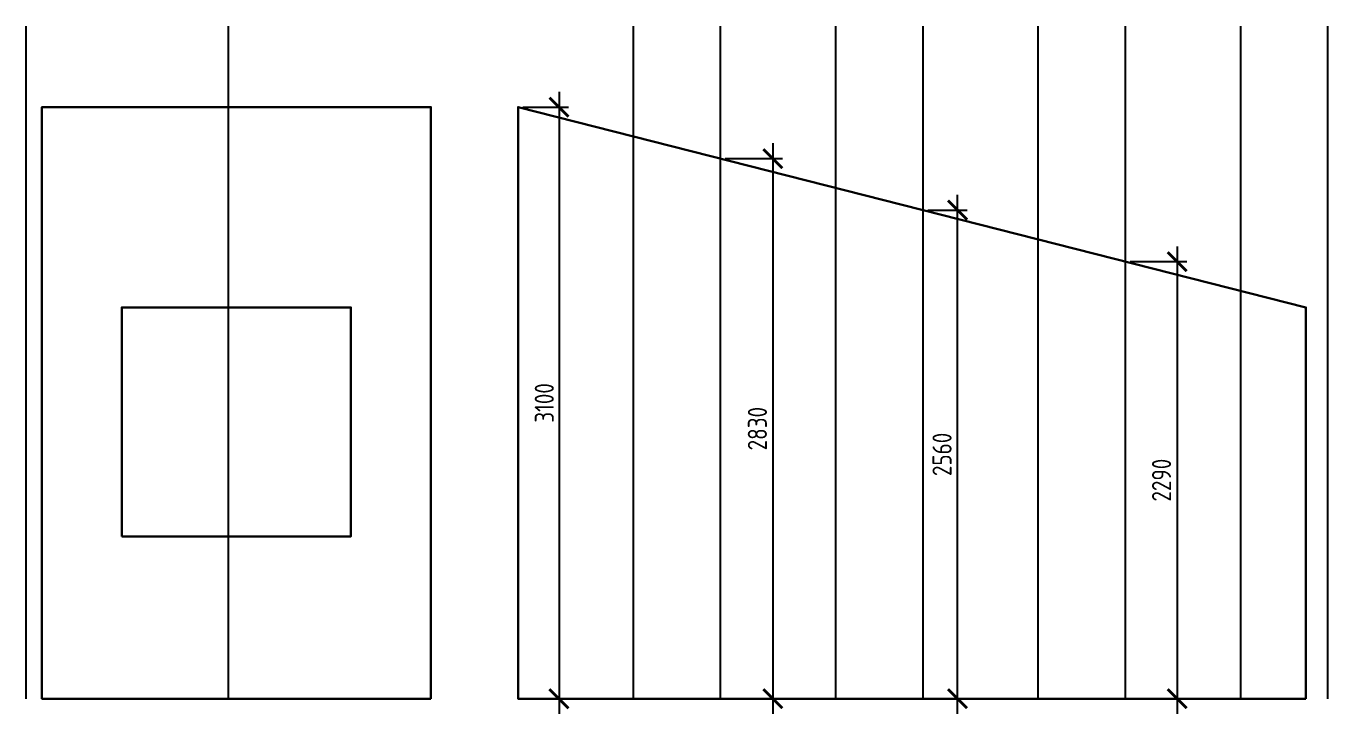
# Model space of a CAD drawing. Header units: millimetres. Extents: x 743280 to 1140305, y -337608 to -106611.
# Drawn here: x 939581 to 946399, y -262635 to -259031 of the extents above; entities that cross this region are included whole.
import ezdxf

# ---------------------------------------------------------------- set-up
doc = ezdxf.new("R2010")
doc.units = ezdxf.units.MM
doc.header["$PDMODE"] = 35
doc.layers.get('Defpoints').update_dxf_attribs({"color": 9})
doc.layers.add('ОСНОВНЫЕ', color=7, linetype='Continuous', lineweight=30)
doc.styles.add('GOST 2.304', font='CS_Gost2304.shx')
doc.dimstyles.new('СПДС', dxfattribs={"dimtxt": 2.5, "dimasz": 2.5, "dimexe": 1.25, "dimexo": 0.625, "dimtad": 1, "dimdec": 0, "dimtxsty": 'GOST 2.304', "dimblk": 'ARCHTICK', "dimblk1": 'ARCHTICK', "dimblk2": 'ARCHTICK', "dimcen": 2.5, "dimdle": 2, "dimadec": 0, "dimazin": 2, "dimtfac": 0.75, "dimtdec": 4, "dimtmove": 1, "dimatfit": 3, "dimfxl": 1, "dimtolj": 1, "dimarcsym": 1})

# ---------------------------------------------------------------- blocks, each defined once
blk = doc.blocks.new('*U700')
at = {"ltscale": 40}
blk.add_line((0, -1762.5, -25), (0, 1762.5, -25), dxfattribs=at)
blk = doc.blocks.new('*U702')
at = {"color": 0, "linetype": 'ByBlock', "lineweight": -2, "transparency": 16777216}
for p in [(0, 0), (1060.3, 0), (2120.6, 0), (3180.9, 0)]:
    blk.add_blockref('*U700', p, dxfattribs=at)
blk = doc.blocks.new('_ArchTick')
at = {"color": 0, "linetype": 'ByBlock', "const_width": 0.15}
blk.add_lwpolyline([(-0.5, -0.5), (0.5, 0.5)], dxfattribs=at)
blk = doc.blocks.new('*D703')
at = {"color": 0, "lineweight": -2, "ltscale": 40, "transparency": 16777216}
for p, q in [((945609.4, -260185), (945609.4, -262635.4)), ((945363.8, -260265), (945659.4, -260265)), ((945363.8, -262555.4), (945659.4, -262555.4))]:
    blk.add_line(p, q, dxfattribs=at)
at = {"layer": 'Defpoints', "color": 0, "ltscale": 40, "transparency": 16777216}
for p in [(945338.8, -260265), (945338.8, -262555.4), (945609.4, -262555.4)]:
    blk.add_point(p, dxfattribs=at)
at = {"color": 0, "lineweight": -2, "ltscale": 40, "transparency": 16777216, "xscale": 100, "yscale": 100, "zscale": 100}
for p, rotation in [((945609.4, -260265), 90), ((945609.4, -262555.4), 270)]:
    blk.add_blockref('_ArchTick', p, dxfattribs=dict(at, rotation=rotation))
at = {"color": 0, "ltscale": 40, "transparency": 16777216, "insert": (945527.6, -261410.2), "char_height": 100, "attachment_point": 5, "rotation": 90, "style": 'GOST 2.304'}
blk.add_mtext('\\A1;2290', dxfattribs=at)
blk = doc.blocks.new('*D704')
at = {"color": 0, "lineweight": -2, "ltscale": 40, "transparency": 16777216}
for p, q in [((944459.2, -262635.4), (944459.2, -259915.1)), ((944303.6, -259995.1), (944509.2, -259995.1)), ((944303.6, -262555.4), (944509.2, -262555.4))]:
    blk.add_line(p, q, dxfattribs=at)
at = {"layer": 'Defpoints', "color": 0, "ltscale": 40, "transparency": 16777216}
for p in [(944278.6, -259995.1), (944459.2, -259995.1), (944278.6, -262555.4)]:
    blk.add_point(p, dxfattribs=at)
at = {"color": 0, "lineweight": -2, "ltscale": 40, "transparency": 16777216, "xscale": 100, "yscale": 100, "zscale": 100}
for p, rotation in [((944459.2, -259995.1), 90), ((944459.2, -262555.4), 270)]:
    blk.add_blockref('_ArchTick', p, dxfattribs=dict(at, rotation=rotation))
at = {"color": 0, "ltscale": 40, "transparency": 16777216, "insert": (944378.2, -261275.3), "char_height": 100, "attachment_point": 5, "rotation": 90, "style": 'GOST 2.304'}
blk.add_mtext('\\A1;2560', dxfattribs=at)
blk = doc.blocks.new('*D705')
at = {"color": 0, "lineweight": -2, "ltscale": 40, "transparency": 16777216}
for p, q in [((943492.2, -259645.2), (943492.2, -262635.4)), ((943243.3, -259725.2), (943542.2, -259725.2)), ((943243.3, -262555.4), (943542.2, -262555.4))]:
    blk.add_line(p, q, dxfattribs=at)
at = {"layer": 'Defpoints', "color": 0, "ltscale": 40, "transparency": 16777216}
for p in [(943218.3, -259725.2), (943218.3, -262555.4), (943492.2, -262555.4)]:
    blk.add_point(p, dxfattribs=at)
at = {"color": 0, "lineweight": -2, "ltscale": 40, "transparency": 16777216, "xscale": 100, "yscale": 100, "zscale": 100}
for p, rotation in [((943492.2, -259725.2), 90), ((943492.2, -262555.4), 270)]:
    blk.add_blockref('_ArchTick', p, dxfattribs=dict(at, rotation=rotation))
at = {"color": 0, "ltscale": 40, "transparency": 16777216, "insert": (943411.2, -261140.3), "char_height": 100, "attachment_point": 5, "rotation": 90, "style": 'GOST 2.304'}
blk.add_mtext('\\A1;2830', dxfattribs=at)
blk = doc.blocks.new('*D706')
at = {"color": 0, "lineweight": -2, "ltscale": 40, "transparency": 16777216}
for p, q in [((942372.3, -259375.4), (942372.3, -262635.4)), ((942183.3, -259455.4), (942422.3, -259455.4)), ((942183.3, -262555.4), (942422.3, -262555.4))]:
    blk.add_line(p, q, dxfattribs=at)
at = {"layer": 'Defpoints', "color": 0, "ltscale": 40, "transparency": 16777216}
for p in [(942158.3, -259455.4), (942158.3, -262555.4), (942372.3, -262555.4)]:
    blk.add_point(p, dxfattribs=at)
at = {"color": 0, "lineweight": -2, "ltscale": 40, "transparency": 16777216, "xscale": 100, "yscale": 100, "zscale": 100}
for p, rotation in [((942372.3, -259455.4), 90), ((942372.3, -262555.4), 270)]:
    blk.add_blockref('_ArchTick', p, dxfattribs=dict(at, rotation=rotation))
at = {"color": 0, "ltscale": 40, "transparency": 16777216, "insert": (942295.2, -261005.4), "char_height": 100, "attachment_point": 5, "rotation": 90, "style": 'GOST 2.304'}
blk.add_mtext('\\A1;3100', dxfattribs=at)
blk = doc.blocks.new('*U707')
at = {"ltscale": 40}
blk.add_line((0, -1762.5, -25), (0, 1762.5, -25), dxfattribs=at)
blk = doc.blocks.new('*U709')
at = {"color": 0, "linetype": 'ByBlock', "lineweight": -2, "transparency": 16777216}
for p in [(0, 0), (1060.3, 0), (2120.6, 0), (3180.9, 0)]:
    blk.add_blockref('*U707', p, dxfattribs=at)
blk = doc.blocks.new('*U710')
at = {"ltscale": 40}
blk.add_line((0, -1762.5, -25), (0, 1762.5, -25), dxfattribs=at)
blk = doc.blocks.new('*U712')
at = {"color": 0, "linetype": 'ByBlock', "lineweight": -2, "transparency": 16777216}
for p in [(0, 0), (1060.3, 0)]:
    blk.add_blockref('*U710', p, dxfattribs=at)

msp = doc.modelspace()

# ---------------------------------------------------------------- linework, layer by layer
at = {"layer": 'ОСНОВНЫЕ', "ltscale": 40}
for points in [[(941701.6, -262555.4), (939664.1, -262555.4), (939664.1, -259455.4), (941701.6, -259455.4)], [(940082.9, -261705.4), (941282.9, -261705.4), (941282.9, -260505.4), (940082.9, -260505.4)]]:
    msp.add_lwpolyline(points, close=True, dxfattribs=at)
msp.add_lwpolyline([(946283.7, -262555.4), (946283.7, -260505.4), (942158.3, -259455.4), (942158.3, -262555.4), (946283.7, -262555.4)], dxfattribs=at)

# ---------------------------------------------------------------- block references
at = {"xscale": -1}
msp.add_blockref('*U712', (940641.6, -260793, 25), dxfattribs=at)
for name, p in [('*U709', (942761.6, -260793, 25)), ('*U702', (943218.3, -260793, 25))]:
    msp.add_blockref(name, p)

# ---------------------------------------------------------------- dimensions: what is measured, and where the dimension line sits
at = {"ltscale": 40}
for base, p1, p2, picture, middle in [((942372.3, -262555.4), (942158.3, -259455.4), (942158.3, -262555.4), '*D706', (942295.2, -261005.4)), ((943492.2, -262555.4), (943218.3, -259725.2), (943218.3, -262555.4), '*D705', (943411.2, -261140.3)), ((944459.2, -259995.1), (944278.6, -262555.4), (944278.6, -259995.1), '*D704', (944378.2, -261275.3)), ((945609.4, -262555.4), (945338.8, -260265), (945338.8, -262555.4), '*D703', (945527.6, -261410.2))]:
    dim = msp.add_linear_dim(base=base, p1=p1, p2=p2, angle=90, dimstyle='СПДС', override={"dimscale": 40}, dxfattribs=at)
    dim.commit()
    dim.dimension.update_dxf_attribs({"geometry": picture, "text_midpoint": middle})

doc.saveas('drawing.dxf')
